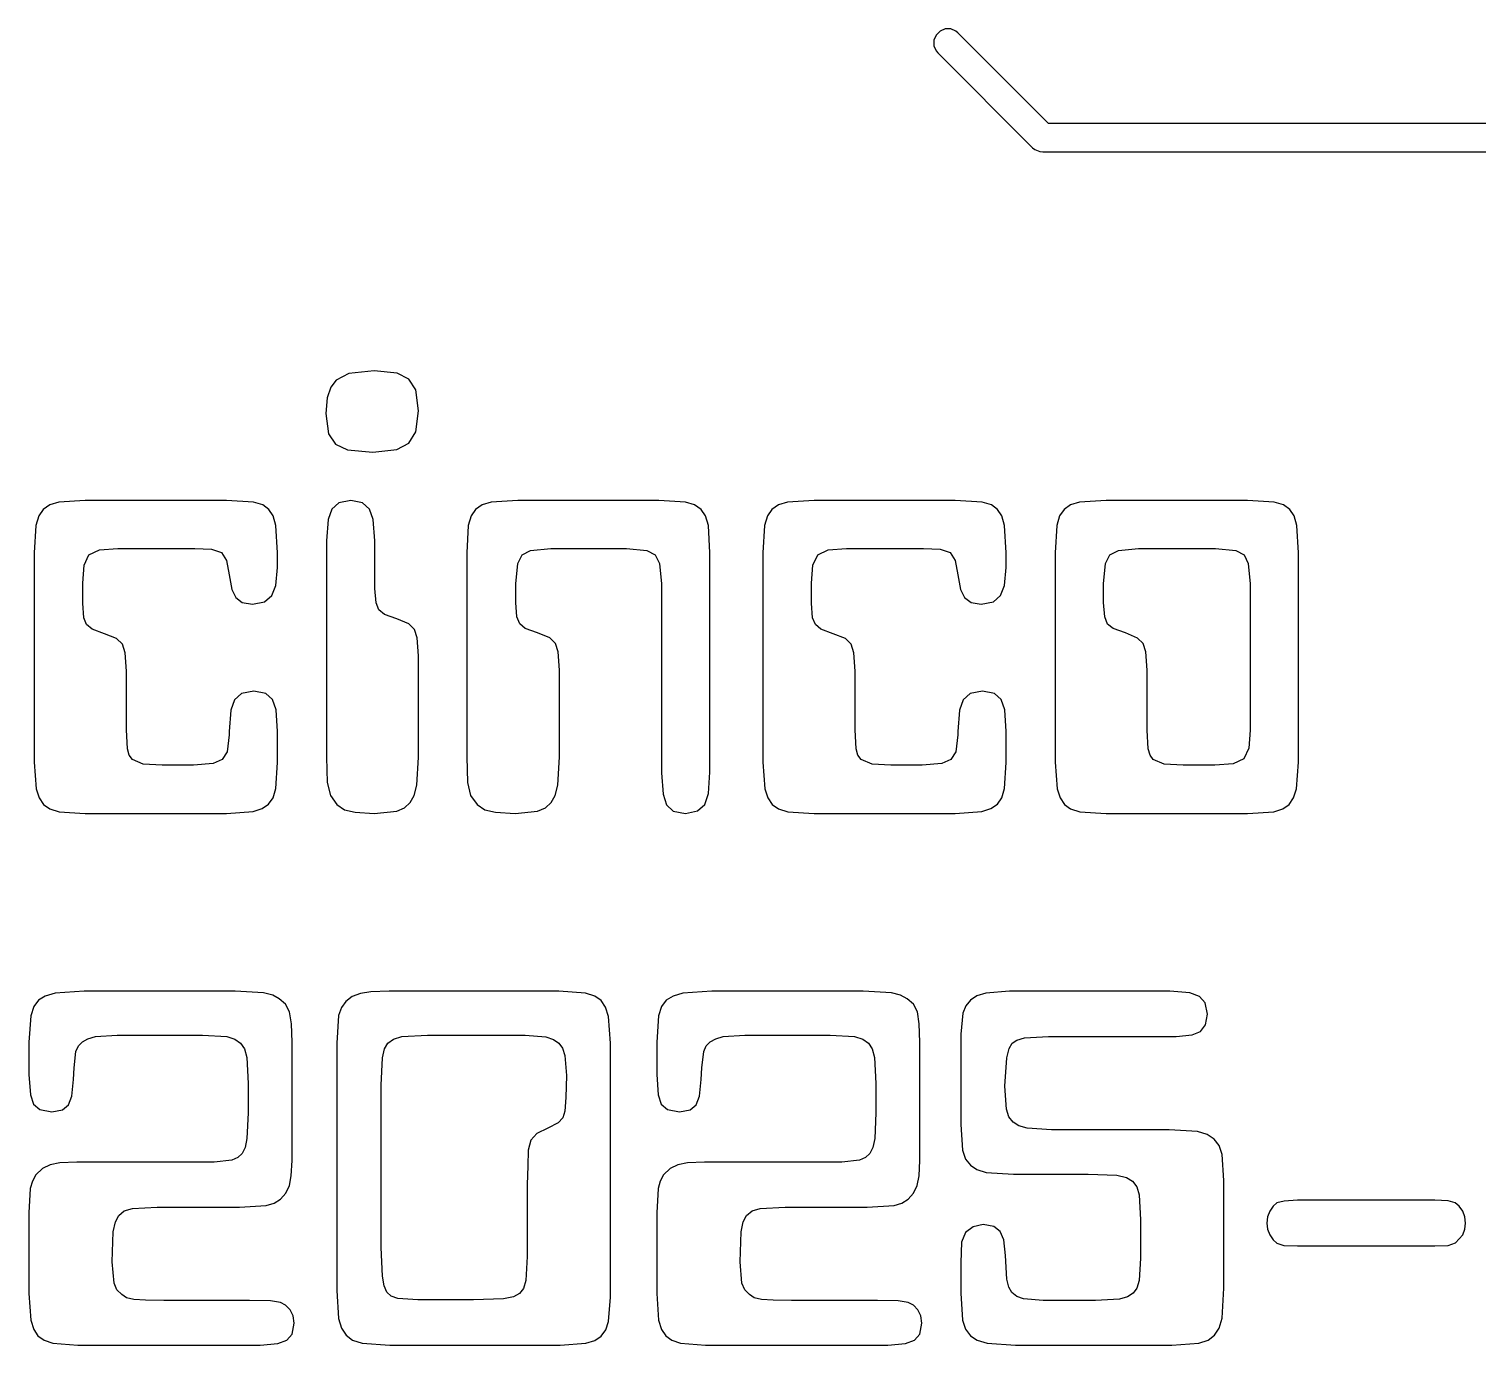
# Model space of a CAD drawing. Extents: x -250.2 to -163.2, y -135.8 to -75.4.
# Drawn here: x -239.1 to -231.46, y -100.37 to -93.43 of the extents above; entities that cross this region are included whole.
import ezdxf

# ---------------------------------------------------------------- set-up
doc = ezdxf.new("R2010")
doc.units = 0
doc.layers.add('BLACK', color=7, linetype='CONTINUOUS')

msp = doc.modelspace()

# ---------------------------------------------------------------- linework, layer by layer
at = {"layer": 'BLACK', "linetype": 'CONTINUOUS'}
for p, q in [((-234.264632, -93.426441), (-234.291668, -93.437639)), ((-234.235369, -93.426441), (-234.264632, -93.426441)), ((-234.208332, -93.437639), (-234.235369, -93.426441)), ((-234.312361, -93.458332), (-234.323559, -93.485368)), ((-234.323559, -93.485368), (-234.323559, -93.514631)), ((-234.291668, -93.437639), (-234.312361, -93.458332)), ((-234.196967, -93.446967), (-234.208332, -93.437639)), ((-233.718934, -93.925), (-234.196967, -93.446967)), ((-234.323559, -93.514631), (-234.312361, -93.541668)), ((-234.312361, -93.541668), (-234.303033, -93.553033)), ((-234.303033, -93.553033), (-233.803033, -94.053033)), ((-230.781066, -93.925), (-233.718934, -93.925)), ((-233.803033, -94.053033), (-233.791668, -94.06236)), ((-233.791668, -94.06236), (-233.764632, -94.073559)), ((-233.764632, -94.073559), (-233.75, -94.075)), ((-233.75, -94.075), (-230.75, -94.075)), ((-237.410066, -95.244794), (-237.478165, -95.279344)), ((-237.277123, -95.230038), (-237.410066, -95.244794)), ((-237.156441, -95.243195), (-237.277123, -95.230038)), ((-237.093483, -95.274154), (-237.156441, -95.243195)), ((-237.506001, -95.316289), (-237.524993, -95.372523)), ((-237.478165, -95.279344), (-237.506001, -95.316289)), ((-237.057668, -95.331142), (-237.093483, -95.274154)), ((-237.042802, -95.441461), (-237.057668, -95.331142)), ((-237.524993, -95.372523), (-237.532356, -95.455505)), ((-237.532356, -95.455505), (-237.517534, -95.562436)), ((-237.057519, -95.552407), (-237.042802, -95.441461)), ((-237.517534, -95.562436), (-237.481676, -95.617621)), ((-237.093483, -95.612431), (-237.057519, -95.552407)), ((-237.481676, -95.617621), (-237.417322, -95.646932)), ((-237.417322, -95.646932), (-237.284145, -95.659905)), ((-237.284145, -95.659905), (-237.157631, -95.645674)), ((-237.157631, -95.645674), (-237.093483, -95.612431)), ((-238.988646, -95.937314), (-239.022848, -95.96124)), ((-238.940722, -95.922772), (-238.988646, -95.937314)), ((-238.80074, -95.913918), (-238.940722, -95.922772)), ((-238.055799, -95.913918), (-238.80074, -95.913918)), ((-237.914139, -95.922772), (-238.055799, -95.913918)), ((-237.864944, -95.937485), (-237.914139, -95.922772)), ((-237.832012, -95.96124), (-237.864944, -95.937485)), ((-237.463841, -95.926308), (-237.501063, -95.959408)), ((-237.399549, -95.913918), (-237.463841, -95.926308)), ((-237.338327, -95.926151), (-237.399549, -95.913918)), ((-237.3017, -95.959408), (-237.338327, -95.926151)), ((-236.707418, -95.937314), (-236.74162, -95.96124)), ((-236.659494, -95.922772), (-236.707418, -95.937314)), ((-236.519512, -95.913918), (-236.659494, -95.922772)), ((-235.774571, -95.913918), (-236.519512, -95.913918)), ((-235.634742, -95.922772), (-235.774571, -95.913918)), ((-235.586686, -95.937322), (-235.634742, -95.922772)), ((-235.552463, -95.96124), (-235.586686, -95.937322)), ((-235.144263, -95.937314), (-235.178466, -95.96124)), ((-235.096339, -95.922772), (-235.144263, -95.937314)), ((-234.956358, -95.913918), (-235.096339, -95.922772)), ((-234.211417, -95.913918), (-234.956358, -95.913918)), ((-234.069756, -95.922772), (-234.211417, -95.913918)), ((-234.020562, -95.937485), (-234.069756, -95.922772)), ((-233.987629, -95.96124), (-234.020562, -95.937485)), ((-233.603091, -95.937314), (-233.637294, -95.96124)), ((-233.555167, -95.922772), (-233.603091, -95.937314)), ((-233.415185, -95.913918), (-233.555167, -95.922772)), ((-232.670245, -95.913918), (-233.415185, -95.913918)), ((-232.528584, -95.922772), (-232.670245, -95.913918)), ((-232.47939, -95.937485), (-232.528584, -95.922772)), ((-232.446457, -95.96124), (-232.47939, -95.937485)), ((-239.046714, -95.995705), (-239.061469, -96.045351)), ((-239.022848, -95.96124), (-239.046714, -95.995705)), ((-237.809488, -95.995571), (-237.832012, -95.96124)), ((-237.795223, -96.045504), (-237.809488, -95.995571)), ((-237.52039, -96.014946), (-237.528998, -96.126867)), ((-237.501063, -95.959408), (-237.52039, -96.014946)), ((-237.282264, -96.014959), (-237.3017, -95.959408)), ((-237.273612, -96.126867), (-237.282264, -96.014959)), ((-236.765485, -95.995705), (-236.780241, -96.045351)), ((-236.74162, -95.96124), (-236.765485, -95.995705)), ((-235.528632, -95.995707), (-235.552463, -95.96124)), ((-235.513995, -96.045351), (-235.528632, -95.995707)), ((-235.202331, -95.995705), (-235.217087, -96.045351)), ((-235.178466, -95.96124), (-235.202331, -95.995705)), ((-233.965106, -95.995571), (-233.987629, -95.96124)), ((-233.95084, -96.045504), (-233.965106, -95.995571)), ((-233.661159, -95.995705), (-233.675915, -96.045351)), ((-233.637294, -95.96124), (-233.661159, -95.995705)), ((-232.423927, -95.995551), (-232.446457, -95.96124)), ((-232.409668, -96.045351), (-232.423927, -95.995551)), ((-239.061469, -96.045351), (-239.07017, -96.190828)), ((-237.786522, -96.190981), (-237.795223, -96.045504)), ((-236.780241, -96.045351), (-236.788942, -96.190828)), ((-235.505293, -96.190828), (-235.513995, -96.045351)), ((-235.217087, -96.045351), (-235.225788, -96.190828)), ((-233.942139, -96.190981), (-233.95084, -96.045504)), ((-233.675915, -96.045351), (-233.684616, -96.190828)), ((-232.400967, -96.190828), (-232.409668, -96.045351)), ((-238.781506, -96.201361), (-238.725635, -96.174952)), ((-238.725635, -96.174952), (-238.629465, -96.16793)), ((-238.629465, -96.16793), (-238.223716, -96.16793)), ((-238.223716, -96.16793), (-238.134568, -96.171441)), ((-238.134568, -96.171441), (-238.082056, -96.189149)), ((-237.528998, -96.126867), (-237.528998, -97.268244)), ((-237.273612, -96.378132), (-237.273612, -96.126867)), ((-236.496919, -96.201209), (-236.451452, -96.178471)), ((-236.451452, -96.178471), (-236.344726, -96.16793)), ((-236.344726, -96.16793), (-235.945999, -96.16793)), ((-235.945999, -96.16793), (-235.839272, -96.178471)), ((-235.839272, -96.178471), (-235.793805, -96.201209)), ((-234.937124, -96.201361), (-234.881253, -96.174952)), ((-234.881253, -96.174952), (-234.785082, -96.16793)), ((-234.785082, -96.16793), (-234.379334, -96.16793)), ((-234.379334, -96.16793), (-234.290185, -96.171441)), ((-234.290185, -96.171441), (-234.237673, -96.189149)), ((-233.396104, -96.201209), (-233.350637, -96.178471)), ((-233.350637, -96.178471), (-233.24391, -96.16793)), ((-233.24391, -96.16793), (-232.838162, -96.16793)), ((-232.838162, -96.16793), (-232.731736, -96.178546)), ((-232.731736, -96.178546), (-232.6878, -96.201209)), ((-239.07017, -96.190828), (-239.07017, -97.295111)), ((-238.814784, -96.350807), (-238.807762, -96.255858)), ((-238.807762, -96.255858), (-238.781506, -96.201361)), ((-238.082056, -96.189149), (-238.055799, -96.231434)), ((-238.055799, -96.231434), (-238.041755, -96.305622)), ((-237.786522, -96.26807), (-237.786522, -96.190981)), ((-236.788942, -96.190828), (-236.788942, -97.267023)), ((-236.530045, -96.353555), (-236.519544, -96.246674)), ((-236.519544, -96.246674), (-236.496919, -96.201209)), ((-235.793805, -96.201209), (-235.771071, -96.246693)), ((-235.771071, -96.246693), (-235.760527, -96.353555)), ((-235.505293, -97.347623), (-235.505293, -96.190828)), ((-235.225788, -96.190828), (-235.225788, -97.295111)), ((-234.970402, -96.350807), (-234.96338, -96.255858)), ((-234.96338, -96.255858), (-234.937124, -96.201361)), ((-234.237673, -96.189149), (-234.211417, -96.231434)), ((-234.211417, -96.231434), (-234.197373, -96.305622)), ((-233.942139, -96.26807), (-233.942139, -96.190981)), ((-233.684616, -96.190828), (-233.684616, -97.295111)), ((-233.429229, -96.353708), (-233.418726, -96.246692)), ((-233.418726, -96.246692), (-233.396104, -96.201209)), ((-232.6878, -96.201209), (-232.666266, -96.246508)), ((-232.666266, -96.246508), (-232.656201, -96.353708)), ((-232.400967, -96.353708), (-232.400967, -96.190828)), ((-238.041755, -96.305622), (-238.028105, -96.383025)), ((-237.795261, -96.361914), (-237.786522, -96.26807)), ((-234.197373, -96.305622), (-234.183723, -96.383025)), ((-233.950878, -96.361914), (-233.942139, -96.26807)), ((-238.814784, -96.45629), (-238.814784, -96.350807)), ((-238.028105, -96.383025), (-238.006951, -96.425759)), ((-237.816289, -96.415532), (-237.795261, -96.361914)), ((-237.267153, -96.454591), (-237.273612, -96.378132)), ((-236.530045, -96.451557), (-236.530045, -96.353555)), ((-235.760527, -96.353555), (-235.760527, -97.35144)), ((-234.970402, -96.45629), (-234.970402, -96.350807)), ((-234.183723, -96.383025), (-234.162568, -96.425759)), ((-233.971906, -96.415532), (-233.950878, -96.361914)), ((-233.429229, -96.452015), (-233.429229, -96.353708)), ((-232.656201, -96.353708), (-232.656201, -97.12521)), ((-232.400967, -97.12521), (-232.400967, -96.353708)), ((-238.808259, -96.533067), (-238.814784, -96.45629)), ((-238.006951, -96.425759), (-237.972624, -96.451537)), ((-237.972624, -96.451537), (-237.919329, -96.461022)), ((-237.919329, -96.461022), (-237.854741, -96.448688)), ((-237.854741, -96.448688), (-237.816289, -96.415532)), ((-237.252698, -96.491705), (-237.267153, -96.454591)), ((-236.523583, -96.528152), (-236.530045, -96.451557)), ((-234.963877, -96.533067), (-234.970402, -96.45629)), ((-234.162568, -96.425759), (-234.128241, -96.451537)), ((-234.128241, -96.451537), (-234.074946, -96.461022)), ((-234.074946, -96.461022), (-234.010359, -96.448688)), ((-234.010359, -96.448688), (-233.971906, -96.415532)), ((-233.422765, -96.528745), (-233.429229, -96.452015)), ((-238.793871, -96.568947), (-238.808259, -96.533067)), ((-237.223082, -96.515914), (-237.252698, -96.491705)), ((-237.158207, -96.538722), (-237.223082, -96.515914)), ((-237.093996, -96.565545), (-237.158207, -96.538722)), ((-236.509132, -96.565283), (-236.523583, -96.528152)), ((-234.949488, -96.568947), (-234.963877, -96.533067)), ((-233.408316, -96.565894), (-233.422765, -96.528745)), ((-238.764506, -96.592694), (-238.793871, -96.568947)), ((-238.699379, -96.618101), (-238.764506, -96.592694)), ((-238.635474, -96.642662), (-238.699379, -96.618101)), ((-237.063868, -96.594592), (-237.093996, -96.565545)), ((-237.049454, -96.638605), (-237.063868, -96.594592)), ((-237.042802, -96.734269), (-237.049454, -96.638605)), ((-236.479498, -96.589639), (-236.509132, -96.565283)), ((-236.41464, -96.612605), (-236.479498, -96.589639)), ((-236.350426, -96.639551), (-236.41464, -96.612605)), ((-236.320301, -96.668628), (-236.350426, -96.639551)), ((-234.920123, -96.592694), (-234.949488, -96.568947)), ((-234.854997, -96.618101), (-234.920123, -96.592694)), ((-234.791092, -96.642662), (-234.854997, -96.618101)), ((-233.378682, -96.59025), (-233.408316, -96.565894)), ((-233.313825, -96.613216), (-233.378682, -96.59025)), ((-233.24963, -96.640194), (-233.313825, -96.613216)), ((-233.219486, -96.669392), (-233.24963, -96.640194)), ((-238.60504, -96.672597), (-238.635474, -96.642662)), ((-238.590574, -96.718416), (-238.60504, -96.672597)), ((-236.305894, -96.712695), (-236.320301, -96.668628)), ((-236.299235, -96.808763), (-236.305894, -96.712695)), ((-234.760658, -96.672597), (-234.791092, -96.642662)), ((-234.746191, -96.718416), (-234.760658, -96.672597)), ((-233.205078, -96.713458), (-233.219486, -96.669392)), ((-233.19842, -96.809526), (-233.205078, -96.713458)), ((-238.583975, -96.815021), (-238.590574, -96.718416)), ((-237.042802, -97.268244), (-237.042802, -96.734269)), ((-234.739592, -96.815021), (-234.746191, -96.718416)), ((-238.583975, -97.124599), (-238.583975, -96.815021)), ((-236.299235, -97.267329), (-236.299235, -96.808763)), ((-234.739592, -97.124599), (-234.739592, -96.815021)), ((-233.19842, -97.12521), (-233.19842, -96.809526)), ((-237.976737, -96.93256), (-238.01382, -96.965536)), ((-237.912459, -96.920198), (-237.976737, -96.93256)), ((-237.848227, -96.93226), (-237.912459, -96.920198)), ((-237.812778, -96.963857), (-237.848227, -96.93226)), ((-234.132355, -96.93256), (-234.169438, -96.965536)), ((-234.068077, -96.920198), (-234.132355, -96.93256)), ((-234.003844, -96.93226), (-234.068077, -96.920198)), ((-233.968395, -96.963857), (-234.003844, -96.93226)), ((-238.033147, -97.021074), (-238.041755, -97.132995)), ((-238.01382, -96.965536), (-238.033147, -97.021074)), ((-237.794745, -97.018072), (-237.812778, -96.963857)), ((-237.786522, -97.132842), (-237.794745, -97.018072)), ((-234.188765, -97.021074), (-234.197373, -97.132995)), ((-234.169438, -96.965536), (-234.188765, -97.021074)), ((-233.950362, -97.018072), (-233.968395, -96.963857)), ((-233.942139, -97.132842), (-233.950362, -97.018072)), ((-238.578784, -97.224891), (-238.583975, -97.124599)), ((-238.041755, -97.15055), (-238.052975, -97.240423)), ((-238.041755, -97.132995), (-238.041755, -97.15055)), ((-237.786522, -97.296638), (-237.786522, -97.132842)), ((-234.734402, -97.224891), (-234.739592, -97.124599)), ((-234.197373, -97.15055), (-234.208592, -97.240423)), ((-234.197373, -97.132995), (-234.197373, -97.15055)), ((-233.942139, -97.296638), (-233.942139, -97.132842)), ((-233.19323, -97.225044), (-233.19842, -97.12521)), ((-232.656201, -97.12521), (-232.663223, -97.221533)), ((-232.400967, -97.295111), (-232.400967, -97.12521)), ((-238.569094, -97.258288), (-238.578784, -97.224891)), ((-238.052975, -97.240423), (-238.078545, -97.281372)), ((-234.724712, -97.258288), (-234.734402, -97.224891)), ((-234.208592, -97.240423), (-234.234162, -97.281372)), ((-233.183539, -97.258441), (-233.19323, -97.225044)), ((-232.663223, -97.221533), (-232.689479, -97.277709)), ((-239.07017, -97.295111), (-239.059637, -97.435398)), ((-238.552528, -97.281067), (-238.569094, -97.258288)), ((-238.494826, -97.305797), (-238.552528, -97.281067)), ((-238.395144, -97.310987), (-238.494826, -97.305797)), ((-238.230738, -97.310987), (-238.395144, -97.310987)), ((-238.126152, -97.301703), (-238.230738, -97.310987)), ((-238.078545, -97.281372), (-238.126152, -97.301703)), ((-237.795223, -97.43433), (-237.786522, -97.296638)), ((-237.528998, -97.268244), (-237.525487, -97.402731)), ((-237.051503, -97.416622), (-237.042802, -97.268244)), ((-236.788942, -97.267023), (-236.785431, -97.401967)), ((-236.307937, -97.416317), (-236.299235, -97.267329)), ((-235.225788, -97.295111), (-235.215255, -97.435398)), ((-234.708146, -97.281067), (-234.724712, -97.258288)), ((-234.650443, -97.305797), (-234.708146, -97.281067)), ((-234.550762, -97.310987), (-234.650443, -97.305797)), ((-234.386356, -97.310987), (-234.550762, -97.310987)), ((-234.28177, -97.301703), (-234.386356, -97.310987)), ((-234.234162, -97.281372), (-234.28177, -97.301703)), ((-233.95084, -97.43433), (-233.942139, -97.296638)), ((-233.684616, -97.295111), (-233.674083, -97.435398)), ((-233.166974, -97.28122), (-233.183539, -97.258441)), ((-233.109271, -97.305797), (-233.166974, -97.28122)), ((-233.00959, -97.310987), (-233.109271, -97.305797)), ((-232.841673, -97.310987), (-233.00959, -97.310987)), ((-232.745502, -97.303965), (-232.841673, -97.310987)), ((-232.689479, -97.277709), (-232.745502, -97.303965)), ((-232.4115, -97.435398), (-232.400967, -97.295111)), ((-237.525487, -97.402731), (-237.507932, -97.470813)), ((-236.785431, -97.401967), (-236.767876, -97.470355)), ((-235.760527, -97.35144), (-235.752455, -97.46393)), ((-235.513847, -97.460358), (-235.505293, -97.347623)), ((-239.059637, -97.435398), (-239.044078, -97.483651)), ((-237.809929, -97.483391), (-237.795223, -97.43433)), ((-237.507932, -97.470813), (-237.474208, -97.518379)), ((-237.086461, -97.50745), (-237.065318, -97.469958)), ((-237.065318, -97.469958), (-237.051503, -97.416622)), ((-236.767876, -97.470355), (-236.734136, -97.51821)), ((-236.342894, -97.507297), (-236.321758, -97.469786)), ((-236.321758, -97.469786), (-236.307937, -97.416317)), ((-235.752455, -97.46393), (-235.734424, -97.519509)), ((-235.533229, -97.517677), (-235.513847, -97.460358)), ((-235.215255, -97.435398), (-235.199696, -97.483651)), ((-233.965547, -97.483391), (-233.95084, -97.43433)), ((-233.674083, -97.435398), (-233.658524, -97.483651)), ((-232.426975, -97.483634), (-232.4115, -97.435398)), ((-239.044078, -97.483651), (-239.021169, -97.517677)), ((-239.021169, -97.517677), (-238.988113, -97.541473)), ((-238.988113, -97.541473), (-238.93889, -97.556298)), ((-238.93889, -97.556298), (-238.80074, -97.565)), ((-238.055799, -97.565), (-237.91597, -97.554619)), ((-237.91597, -97.554619), (-237.867704, -97.539094)), ((-237.867704, -97.539094), (-237.833691, -97.516304)), ((-237.833691, -97.516304), (-237.809929, -97.483391)), ((-237.474208, -97.518379), (-237.432827, -97.545765)), ((-237.432827, -97.545765), (-237.377745, -97.559199)), ((-237.277123, -97.565), (-237.158207, -97.552787)), ((-237.158207, -97.552787), (-237.117037, -97.535037)), ((-237.117037, -97.535037), (-237.086461, -97.50745)), ((-236.734136, -97.51821), (-236.692772, -97.545765)), ((-236.692772, -97.545765), (-236.637268, -97.559159)), ((-236.533556, -97.565), (-236.41464, -97.552787)), ((-236.41464, -97.552787), (-236.373466, -97.534919)), ((-236.373466, -97.534919), (-236.342894, -97.507297)), ((-235.734424, -97.519509), (-235.698672, -97.552542)), ((-235.698672, -97.552542), (-235.634742, -97.565)), ((-235.634742, -97.565), (-235.570542, -97.552194)), ((-235.570542, -97.552194), (-235.533229, -97.517677)), ((-235.199696, -97.483651), (-235.176787, -97.517677)), ((-235.176787, -97.517677), (-235.14373, -97.541473)), ((-235.14373, -97.541473), (-235.094508, -97.556298)), ((-235.094508, -97.556298), (-234.956358, -97.565)), ((-234.211417, -97.565), (-234.071588, -97.554619)), ((-234.071588, -97.554619), (-234.023321, -97.539094)), ((-234.023321, -97.539094), (-233.989309, -97.516304)), ((-233.989309, -97.516304), (-233.965547, -97.483391)), ((-233.658524, -97.483651), (-233.635614, -97.517677)), ((-233.635614, -97.517677), (-233.602558, -97.541473)), ((-233.602558, -97.541473), (-233.553335, -97.556298)), ((-233.553335, -97.556298), (-233.415185, -97.565)), ((-232.670245, -97.565), (-232.530416, -97.556298)), ((-232.530416, -97.556298), (-232.482676, -97.541548)), ((-232.482676, -97.541548), (-232.449968, -97.517677)), ((-232.449968, -97.517677), (-232.426975, -97.483634)), ((-238.80074, -97.565), (-238.055799, -97.565)), ((-237.377745, -97.559199), (-237.277123, -97.565)), ((-236.637268, -97.559159), (-236.533556, -97.565)), ((-234.956358, -97.565), (-234.211417, -97.565)), ((-233.415185, -97.565), (-232.670245, -97.565)), ((-239.012201, -98.528657), (-239.0477, -98.551245)), ((-238.959651, -98.51351), (-239.012201, -98.528657)), ((-238.807121, -98.50374), (-238.959651, -98.51351)), ((-238.009668, -98.50374), (-238.807121, -98.50374)), ((-237.859947, -98.512166), (-238.009668, -98.50374)), ((-237.811708, -98.524626), (-237.859947, -98.512166)), ((-237.777393, -98.542819), (-237.811708, -98.524626)), ((-237.743932, -98.57225), (-237.777393, -98.542819)), ((-237.392382, -98.531303), (-237.426782, -98.556863)), ((-237.348503, -98.514975), (-237.392382, -98.531303)), ((-237.293891, -98.507103), (-237.348503, -98.514975)), ((-237.197316, -98.50374), (-237.293891, -98.507103)), ((-236.301922, -98.50374), (-237.197316, -98.50374)), ((-236.162093, -98.51351), (-236.301922, -98.50374)), ((-236.113434, -98.528868), (-236.162093, -98.51351)), ((-236.079539, -98.552711), (-236.113434, -98.528868)), ((-235.700268, -98.528657), (-235.735767, -98.551245)), ((-235.647718, -98.51351), (-235.700268, -98.528657)), ((-235.495188, -98.50374), (-235.647718, -98.51351)), ((-234.697735, -98.50374), (-235.495188, -98.50374)), ((-234.548014, -98.512166), (-234.697735, -98.50374)), ((-234.499775, -98.524626), (-234.548014, -98.512166)), ((-234.46546, -98.542819), (-234.499775, -98.524626)), ((-234.431999, -98.57225), (-234.46546, -98.542819)), ((-234.130237, -98.549902), (-234.154701, -98.580086)), ((-234.096883, -98.528092), (-234.130237, -98.549902)), ((-234.050491, -98.51351), (-234.096883, -98.528092)), ((-233.924584, -98.50374), (-234.050491, -98.51351)), ((-233.079504, -98.50374), (-233.924584, -98.50374)), ((-232.974522, -98.511956), (-233.079504, -98.50374)), ((-232.922822, -98.530362), (-232.974522, -98.511956)), ((-232.892205, -98.565103), (-232.922822, -98.530362)), ((-239.072555, -98.584155), (-239.088367, -98.632456)), ((-239.0477, -98.551245), (-239.072555, -98.584155)), ((-237.722927, -98.612794), (-237.743932, -98.57225)), ((-237.713035, -98.675809), (-237.722927, -98.612794)), ((-237.449777, -98.588554), (-237.464518, -98.63099)), ((-237.426782, -98.556863), (-237.449777, -98.588554)), ((-236.055761, -98.586783), (-236.079539, -98.552711)), ((-236.040338, -98.636608), (-236.055761, -98.586783)), ((-235.760622, -98.584155), (-235.776434, -98.632456)), ((-235.735767, -98.551245), (-235.760622, -98.584155)), ((-234.410994, -98.612794), (-234.431999, -98.57225)), ((-234.401102, -98.675809), (-234.410994, -98.612794)), ((-234.170781, -98.619877), (-234.182016, -98.730397)), ((-234.154701, -98.580086), (-234.170781, -98.619877)), ((-232.880812, -98.62403), (-232.892205, -98.565103)), ((-232.890812, -98.681133), (-232.880812, -98.62403)), ((-239.088367, -98.632456), (-239.098136, -98.772285)), ((-237.710226, -98.772285), (-237.713035, -98.675809)), ((-237.464518, -98.63099), (-237.474288, -98.777903)), ((-236.030568, -98.777903), (-236.040338, -98.636608)), ((-235.776434, -98.632456), (-235.786203, -98.772285)), ((-234.398293, -98.772285), (-234.401102, -98.675809)), ((-232.917205, -98.71501), (-232.890812, -98.681133)), ((-239.098136, -98.772285), (-239.098136, -98.943011)), ((-238.836735, -98.792132), (-238.815547, -98.769598)), ((-238.815547, -98.769598), (-238.787144, -98.753661)), ((-238.787144, -98.753661), (-238.746915, -98.742976)), ((-238.746915, -98.742976), (-238.633586, -98.735893)), ((-238.633586, -98.735893), (-238.18308, -98.735893)), ((-238.18308, -98.735893), (-238.054487, -98.742976)), ((-238.054487, -98.742976), (-238.011198, -98.755452)), ((-238.011198, -98.755452), (-237.981702, -98.776559)), ((-237.981702, -98.776559), (-237.961702, -98.807406)), ((-237.710226, -99.396325), (-237.710226, -98.772285)), ((-237.474288, -98.777903), (-237.474288, -100.081793)), ((-237.222798, -98.807446), (-237.204277, -98.776559)), ((-237.204277, -98.776559), (-237.175712, -98.755576)), ((-237.175712, -98.755576), (-237.131493, -98.742976)), ((-237.131493, -98.742976), (-236.995816, -98.735893)), ((-236.995816, -98.735893), (-236.480952, -98.735893)), ((-236.480952, -98.735893), (-236.370432, -98.744319)), ((-236.370432, -98.744319), (-236.330821, -98.757164)), ((-236.330821, -98.757164), (-236.303387, -98.776559)), ((-236.303387, -98.776559), (-236.283926, -98.803813)), ((-236.030568, -98.948628), (-236.030568, -98.777903)), ((-235.786203, -98.772285), (-235.786203, -98.943011)), ((-235.524802, -98.792132), (-235.503614, -98.769598)), ((-235.503614, -98.769598), (-235.475211, -98.753661)), ((-235.475211, -98.753661), (-235.434982, -98.742976)), ((-235.434982, -98.742976), (-235.321653, -98.735893)), ((-235.321653, -98.735893), (-234.871147, -98.735893)), ((-234.871147, -98.735893), (-234.742554, -98.742976)), ((-234.742554, -98.742976), (-234.699265, -98.755452)), ((-234.699265, -98.755452), (-234.669769, -98.776559)), ((-234.669769, -98.776559), (-234.649769, -98.807406)), ((-234.398293, -99.396325), (-234.398293, -98.772285)), ((-234.182016, -98.730397), (-234.182016, -99.20606)), ((-233.926422, -98.805154), (-233.91054, -98.777903)), ((-233.91054, -98.777903), (-233.886797, -98.762085)), ((-233.886797, -98.762085), (-233.846182, -98.749937)), ((-233.846182, -98.749937), (-233.720275, -98.74151)), ((-233.720275, -98.74151), (-233.045921, -98.74151)), ((-233.045921, -98.74151), (-232.961503, -98.733546)), ((-232.961503, -98.733546), (-232.917205, -98.71501)), ((-238.860244, -98.906618), (-238.850474, -98.821378)), ((-238.850474, -98.821378), (-238.836735, -98.792132)), ((-237.961702, -98.807406), (-237.949462, -98.853496)), ((-237.949462, -98.853496), (-237.942501, -98.990516)), ((-237.239326, -98.998942), (-237.233709, -98.854839)), ((-237.233709, -98.854839), (-237.222798, -98.807446)), ((-236.283926, -98.803813), (-236.271147, -98.84226)), ((-236.271147, -98.84226), (-236.262721, -98.948628)), ((-235.548311, -98.906618), (-235.538541, -98.821378)), ((-235.538541, -98.821378), (-235.524802, -98.792132)), ((-234.649769, -98.807406), (-234.637529, -98.853496)), ((-234.637529, -98.853496), (-234.630568, -98.990516)), ((-233.949741, -99.00456), (-233.939972, -98.854839)), ((-233.939972, -98.854839), (-233.926422, -98.805154)), ((-238.863053, -98.968168), (-238.860244, -98.906618)), ((-235.55112, -98.968168), (-235.548311, -98.906618)), ((-239.098136, -98.943011), (-239.090618, -99.050316)), ((-238.872611, -99.057794), (-238.863053, -98.968168)), ((-237.942501, -98.990516), (-237.942501, -99.144511)), ((-237.239326, -99.855136), (-237.239326, -98.998942)), ((-236.262721, -98.948628), (-236.26553, -99.0633)), ((-236.030568, -100.118185), (-236.030568, -98.948628)), ((-235.786203, -98.943011), (-235.778685, -99.050316)), ((-235.560678, -99.057794), (-235.55112, -98.968168)), ((-234.630568, -98.990516), (-234.630568, -99.144511)), ((-233.941315, -99.124972), (-233.949741, -99.00456)), ((-239.090618, -99.050316), (-239.074323, -99.099692)), ((-238.889675, -99.102501), (-238.872611, -99.057794)), ((-236.26553, -99.0633), (-236.270728, -99.135283)), ((-235.778685, -99.050316), (-235.76239, -99.099692)), ((-235.577742, -99.102501), (-235.560678, -99.057794)), ((-239.074323, -99.099692), (-239.041323, -99.127792)), ((-239.041323, -99.127792), (-238.977725, -99.138893)), ((-238.977725, -99.138893), (-238.921175, -99.128781)), ((-238.921175, -99.128781), (-238.889675, -99.102501)), ((-237.942501, -99.144511), (-237.948119, -99.280188)), ((-236.270728, -99.135283), (-236.282383, -99.171133)), ((-235.76239, -99.099692), (-235.72939, -99.127792)), ((-235.72939, -99.127792), (-235.665792, -99.138893)), ((-235.665792, -99.138893), (-235.609242, -99.128781)), ((-235.609242, -99.128781), (-235.577742, -99.102501)), ((-234.630568, -99.144511), (-234.636186, -99.280188)), ((-233.927817, -99.165518), (-233.941315, -99.124972)), ((-236.360662, -99.2256), (-236.41806, -99.253688)), ((-236.306839, -99.19691), (-236.360662, -99.2256)), ((-236.282383, -99.171133), (-236.306839, -99.19691)), ((-234.182016, -99.20606), (-234.172247, -99.341737)), ((-233.906388, -99.193482), (-233.927817, -99.165518)), ((-233.875987, -99.212723), (-233.906388, -99.193482)), ((-233.83226, -99.2256), (-233.875987, -99.212723)), ((-233.703545, -99.234026), (-233.83226, -99.2256)), ((-233.082313, -99.234026), (-233.703545, -99.234026)), ((-232.934057, -99.243796), (-233.082313, -99.234026)), ((-237.948119, -99.280188), (-237.957988, -99.328019)), ((-236.4503, -99.288614), (-236.464221, -99.341737)), ((-236.41806, -99.253688), (-236.4503, -99.288614)), ((-234.636186, -99.280188), (-234.646055, -99.328019)), ((-232.882591, -99.259152), (-232.934057, -99.243796)), ((-232.846008, -99.282997), (-232.882591, -99.259152)), ((-232.819898, -99.316944), (-232.846008, -99.282997)), ((-237.996348, -99.380678), (-238.027864, -99.39486)), ((-237.973276, -99.35859), (-237.996348, -99.380678)), ((-237.957988, -99.328019), (-237.973276, -99.35859)), ((-236.464221, -99.341737), (-236.46703, -99.4271)), ((-234.684415, -99.380678), (-234.715931, -99.39486)), ((-234.661343, -99.35859), (-234.684415, -99.380678)), ((-234.646055, -99.328019), (-234.661343, -99.35859)), ((-234.172247, -99.341737), (-234.15651, -99.388771)), ((-234.15651, -99.388771), (-234.13158, -99.421482)), ((-232.803998, -99.364085), (-232.819898, -99.316944)), ((-232.794106, -99.502571), (-232.803998, -99.364085)), ((-239.027175, -99.438716), (-239.061744, -99.471796)), ((-238.986151, -99.418674), (-239.027175, -99.438716)), ((-238.935025, -99.40881), (-238.986151, -99.418674)), ((-238.8462, -99.40463), (-238.935025, -99.40881)), ((-238.202742, -99.40463), (-238.8462, -99.40463)), ((-238.121531, -99.40463), (-238.202742, -99.40463)), ((-238.027864, -99.39486), (-238.121531, -99.40463)), ((-237.714322, -99.477757), (-237.710226, -99.396325)), ((-236.46703, -99.4271), (-236.469839, -99.522233)), ((-235.715242, -99.438716), (-235.749811, -99.471796)), ((-235.674218, -99.418674), (-235.715242, -99.438716)), ((-235.623092, -99.40881), (-235.674218, -99.418674)), ((-235.534267, -99.40463), (-235.623092, -99.40881)), ((-234.890809, -99.40463), (-235.534267, -99.40463)), ((-234.809598, -99.40463), (-234.890809, -99.40463)), ((-234.715931, -99.39486), (-234.809598, -99.40463)), ((-234.402389, -99.477757), (-234.398293, -99.396325)), ((-234.13158, -99.421482), (-234.096617, -99.444262)), ((-234.096617, -99.444262), (-234.047683, -99.459218)), ((-234.047683, -99.459218), (-233.904923, -99.468988)), ((-239.091175, -99.543237), (-239.098136, -99.673297)), ((-239.080128, -99.504685), (-239.091175, -99.543237)), ((-239.061744, -99.471796), (-239.080128, -99.504685)), ((-237.743311, -99.568674), (-237.72427, -99.52785)), ((-237.72427, -99.52785), (-237.714322, -99.477757)), ((-236.469839, -99.522233), (-236.469839, -99.902763)), ((-235.779242, -99.543237), (-235.786203, -99.673297)), ((-235.768195, -99.504685), (-235.779242, -99.543237)), ((-235.749811, -99.471796), (-235.768195, -99.504685)), ((-234.431378, -99.568674), (-234.412337, -99.52785)), ((-234.412337, -99.52785), (-234.402389, -99.477757)), ((-233.904923, -99.468988), (-233.510471, -99.468988)), ((-233.510471, -99.468988), (-233.359406, -99.474605)), ((-233.359406, -99.474605), (-233.308161, -99.485939)), ((-233.308161, -99.485939), (-233.275387, -99.50538)), ((-233.275387, -99.50538), (-233.253234, -99.535001)), ((-233.253234, -99.535001), (-233.24046, -99.578164)), ((-232.794106, -100.070558), (-232.794106, -99.502571)), ((-237.805229, -99.621261), (-237.771775, -99.600512)), ((-237.771775, -99.600512), (-237.743311, -99.568674)), ((-234.493296, -99.621261), (-234.459842, -99.600512)), ((-234.459842, -99.600512), (-234.431378, -99.568674)), ((-233.24046, -99.578164), (-233.233377, -99.709689)), ((-232.475865, -99.610346), (-232.514815, -99.620174)), ((-232.405638, -99.60613), (-232.475865, -99.610346)), ((-231.680969, -99.60613), (-232.405638, -99.60613)), ((-231.611116, -99.608939), (-231.680969, -99.60613)), ((-231.574602, -99.620174), (-231.611116, -99.608939)), ((-239.098136, -99.673297), (-239.098136, -100.098646)), ((-238.642251, -99.719912), (-238.623817, -99.685875)), ((-238.623817, -99.685875), (-238.595176, -99.662629)), ((-238.595176, -99.662629), (-238.552498, -99.649483)), ((-238.552498, -99.649483), (-238.420973, -99.642522)), ((-238.420973, -99.642522), (-237.987198, -99.642522)), ((-237.987198, -99.642522), (-237.846025, -99.634096)), ((-237.846025, -99.634096), (-237.805229, -99.621261)), ((-235.786203, -99.673297), (-235.786203, -100.098646)), ((-235.330318, -99.719912), (-235.311884, -99.685875)), ((-235.311884, -99.685875), (-235.283243, -99.662629)), ((-235.283243, -99.662629), (-235.240565, -99.649483)), ((-235.240565, -99.649483), (-235.10904, -99.642522)), ((-235.10904, -99.642522), (-234.675265, -99.642522)), ((-234.675265, -99.642522), (-234.534092, -99.634096)), ((-234.534092, -99.634096), (-234.493296, -99.621261)), ((-232.564077, -99.693849), (-232.567937, -99.72642)), ((-232.55255, -99.663527), (-232.564077, -99.693849)), ((-232.534864, -99.637336), (-232.55255, -99.663527)), ((-232.514815, -99.620174), (-232.534864, -99.637336)), ((-231.552255, -99.637582), (-231.574602, -99.620174)), ((-231.534057, -99.663527), (-231.552255, -99.637582)), ((-231.522531, -99.693849), (-231.534057, -99.663527)), ((-231.51867, -99.72642), (-231.522531, -99.693849)), ((-238.653248, -99.772704), (-238.642251, -99.719912)), ((-235.341315, -99.772704), (-235.330318, -99.719912)), ((-234.117403, -99.745595), (-234.156737, -99.776856)), ((-234.064413, -99.734846), (-234.117403, -99.745595)), ((-234.007333, -99.744851), (-234.064413, -99.734846)), ((-233.973555, -99.771238), (-234.007333, -99.744851)), ((-233.954871, -99.815226), (-233.973555, -99.771238)), ((-233.233377, -99.709689), (-233.233377, -99.911067)), ((-232.567937, -99.72642), (-232.56408, -99.759008)), ((-232.56408, -99.759008), (-232.55255, -99.789434)), ((-231.534057, -99.787969), (-231.522565, -99.758791)), ((-231.522565, -99.758791), (-231.51867, -99.72642)), ((-238.658743, -99.930729), (-238.653248, -99.772704)), ((-235.34681, -99.930729), (-235.341315, -99.772704)), ((-234.177864, -99.82717), (-234.182016, -99.936346)), ((-234.156737, -99.776856), (-234.177864, -99.82717)), ((-233.946933, -99.897145), (-233.954871, -99.815226)), ((-232.55255, -99.789434), (-232.534879, -99.815547)), ((-232.534879, -99.815547), (-232.514815, -99.832787)), ((-232.514815, -99.832787), (-232.478422, -99.844023)), ((-232.478422, -99.844023), (-232.405638, -99.846709)), ((-232.405638, -99.846709), (-231.680969, -99.846709)), ((-231.680969, -99.846709), (-231.611116, -99.844023)), ((-231.611116, -99.844023), (-231.571793, -99.829979)), ((-231.571793, -99.829979), (-231.534057, -99.787969)), ((-237.233709, -100.006322), (-237.239326, -99.855136)), ((-236.469839, -99.902763), (-236.4768, -100.030013)), ((-233.939972, -100.021709), (-233.946933, -99.897145)), ((-233.233377, -99.911067), (-233.24046, -100.02867)), ((-238.648974, -100.044057), (-238.658743, -99.930729)), ((-235.337041, -100.044057), (-235.34681, -99.930729)), ((-234.182016, -99.936346), (-234.182016, -100.095837)), ((-238.63389, -100.07804), (-238.648974, -100.044057)), ((-238.608429, -100.104141), (-238.63389, -100.07804)), ((-237.224105, -100.05814), (-237.233709, -100.006322)), ((-237.209895, -100.090219), (-237.224105, -100.05814)), ((-236.489325, -100.071554), (-236.510383, -100.098646)), ((-236.4768, -100.030013), (-236.489325, -100.071554)), ((-235.321957, -100.07804), (-235.337041, -100.044057)), ((-235.296496, -100.104141), (-235.321957, -100.07804)), ((-233.928781, -100.064267), (-233.939972, -100.021709)), ((-233.912006, -100.093028), (-233.928781, -100.064267)), ((-233.252529, -100.06932), (-233.272578, -100.09718)), ((-233.24046, -100.02867), (-233.252529, -100.06932)), ((-232.803998, -100.227362), (-232.794106, -100.070558)), ((-239.098136, -100.098646), (-239.088367, -100.238475)), ((-238.583272, -100.120994), (-238.608429, -100.104141)), ((-238.545537, -100.12942), (-238.583272, -100.120994)), ((-238.483988, -100.133572), (-238.545537, -100.12942)), ((-238.38739, -100.134916), (-238.483988, -100.133572)), ((-237.934075, -100.134916), (-238.38739, -100.134916)), ((-237.823677, -100.136381), (-237.934075, -100.134916)), ((-237.771775, -100.146151), (-237.823677, -100.136381)), ((-237.743879, -100.159533), (-237.771775, -100.146151)), ((-237.474288, -100.081793), (-237.464518, -100.23017)), ((-237.187109, -100.112527), (-237.209895, -100.090219)), ((-237.152498, -100.125146), (-237.187109, -100.112527)), ((-237.046252, -100.132107), (-237.152498, -100.125146)), ((-236.752428, -100.132107), (-237.046252, -100.132107)), ((-236.594403, -100.126612), (-236.752428, -100.132107)), ((-236.541904, -100.11585), (-236.594403, -100.126612)), ((-236.510383, -100.098646), (-236.541904, -100.11585)), ((-236.040338, -100.245436), (-236.030568, -100.118185)), ((-235.786203, -100.098646), (-235.776434, -100.238475)), ((-235.271339, -100.120994), (-235.296496, -100.104141)), ((-235.233604, -100.12942), (-235.271339, -100.120994)), ((-235.172055, -100.133572), (-235.233604, -100.12942)), ((-235.075457, -100.134916), (-235.172055, -100.133572)), ((-234.622142, -100.134916), (-235.075457, -100.134916)), ((-234.511744, -100.136381), (-234.622142, -100.134916)), ((-234.459842, -100.146151), (-234.511744, -100.136381)), ((-234.431946, -100.159533), (-234.459842, -100.146151)), ((-234.182016, -100.095837), (-234.172247, -100.238475)), ((-233.887226, -100.113566), (-233.912006, -100.093028)), ((-233.8518, -100.126612), (-233.887226, -100.113566)), ((-233.748241, -100.134916), (-233.8518, -100.126612)), ((-233.47127, -100.134916), (-233.748241, -100.134916)), ((-233.345362, -100.127955), (-233.47127, -100.134916)), ((-233.301807, -100.116115), (-233.345362, -100.127955)), ((-233.272578, -100.09718), (-233.301807, -100.116115)), ((-237.720118, -100.184009), (-237.743879, -100.159533)), ((-237.704569, -100.215806), (-237.720118, -100.184009)), ((-237.699113, -100.255327), (-237.704569, -100.215806)), ((-237.464518, -100.23017), (-237.449195, -100.281669)), ((-234.408185, -100.184009), (-234.431946, -100.159533)), ((-234.392636, -100.215806), (-234.408185, -100.184009)), ((-234.38718, -100.255327), (-234.392636, -100.215806)), ((-232.819478, -100.281294), (-232.803998, -100.227362)), ((-239.088367, -100.238475), (-239.073253, -100.287186)), ((-239.073253, -100.287186), (-239.050509, -100.321029)), ((-237.709804, -100.311855), (-237.699113, -100.255327)), ((-237.449195, -100.281669), (-237.425439, -100.318342)), ((-236.079539, -100.322494), (-236.055537, -100.290187)), ((-236.055537, -100.290187), (-236.040338, -100.245436)), ((-235.776434, -100.238475), (-235.76132, -100.287186)), ((-235.76132, -100.287186), (-235.738576, -100.321029)), ((-234.397871, -100.311855), (-234.38718, -100.255327)), ((-234.172247, -100.238475), (-234.156509, -100.286929)), ((-234.156509, -100.286929), (-234.13158, -100.321029)), ((-232.843199, -100.318342), (-232.819478, -100.281294)), ((-239.050509, -100.321029), (-239.018118, -100.344956)), ((-239.018118, -100.344956), (-238.972229, -100.36023)), ((-238.972229, -100.36023), (-238.840704, -100.37)), ((-238.840704, -100.37), (-237.878143, -100.37)), ((-237.878143, -100.37), (-237.785755, -100.362344)), ((-237.785755, -100.362344), (-237.738314, -100.344842)), ((-237.738314, -100.344842), (-237.709804, -100.311855)), ((-237.425439, -100.318342), (-237.390834, -100.34415)), ((-237.390834, -100.34415), (-237.340076, -100.36023)), ((-237.340076, -100.36023), (-237.194508, -100.37)), ((-237.194508, -100.37), (-236.296304, -100.37)), ((-236.296304, -100.37), (-236.160628, -100.36023)), ((-236.160628, -100.36023), (-236.113105, -100.34527)), ((-236.113105, -100.34527), (-236.079539, -100.322494)), ((-235.738576, -100.321029), (-235.706185, -100.344956)), ((-235.706185, -100.344956), (-235.660296, -100.36023)), ((-235.660296, -100.36023), (-235.528771, -100.37)), ((-235.528771, -100.37), (-234.56621, -100.37)), ((-234.56621, -100.37), (-234.473822, -100.362344)), ((-234.473822, -100.362344), (-234.426381, -100.344842)), ((-234.426381, -100.344842), (-234.397871, -100.311855)), ((-234.13158, -100.321029), (-234.095941, -100.344748)), ((-234.095941, -100.344748), (-234.043531, -100.36023)), ((-234.043531, -100.36023), (-233.89381, -100.37)), ((-233.89381, -100.37), (-233.068391, -100.37)), ((-233.068391, -100.37), (-232.925631, -100.36023)), ((-232.925631, -100.36023), (-232.877322, -100.344287)), ((-232.877322, -100.344287), (-232.843199, -100.318342))]:
    msp.add_line(p, q, dxfattribs=at)

doc.saveas('drawing.dxf')
